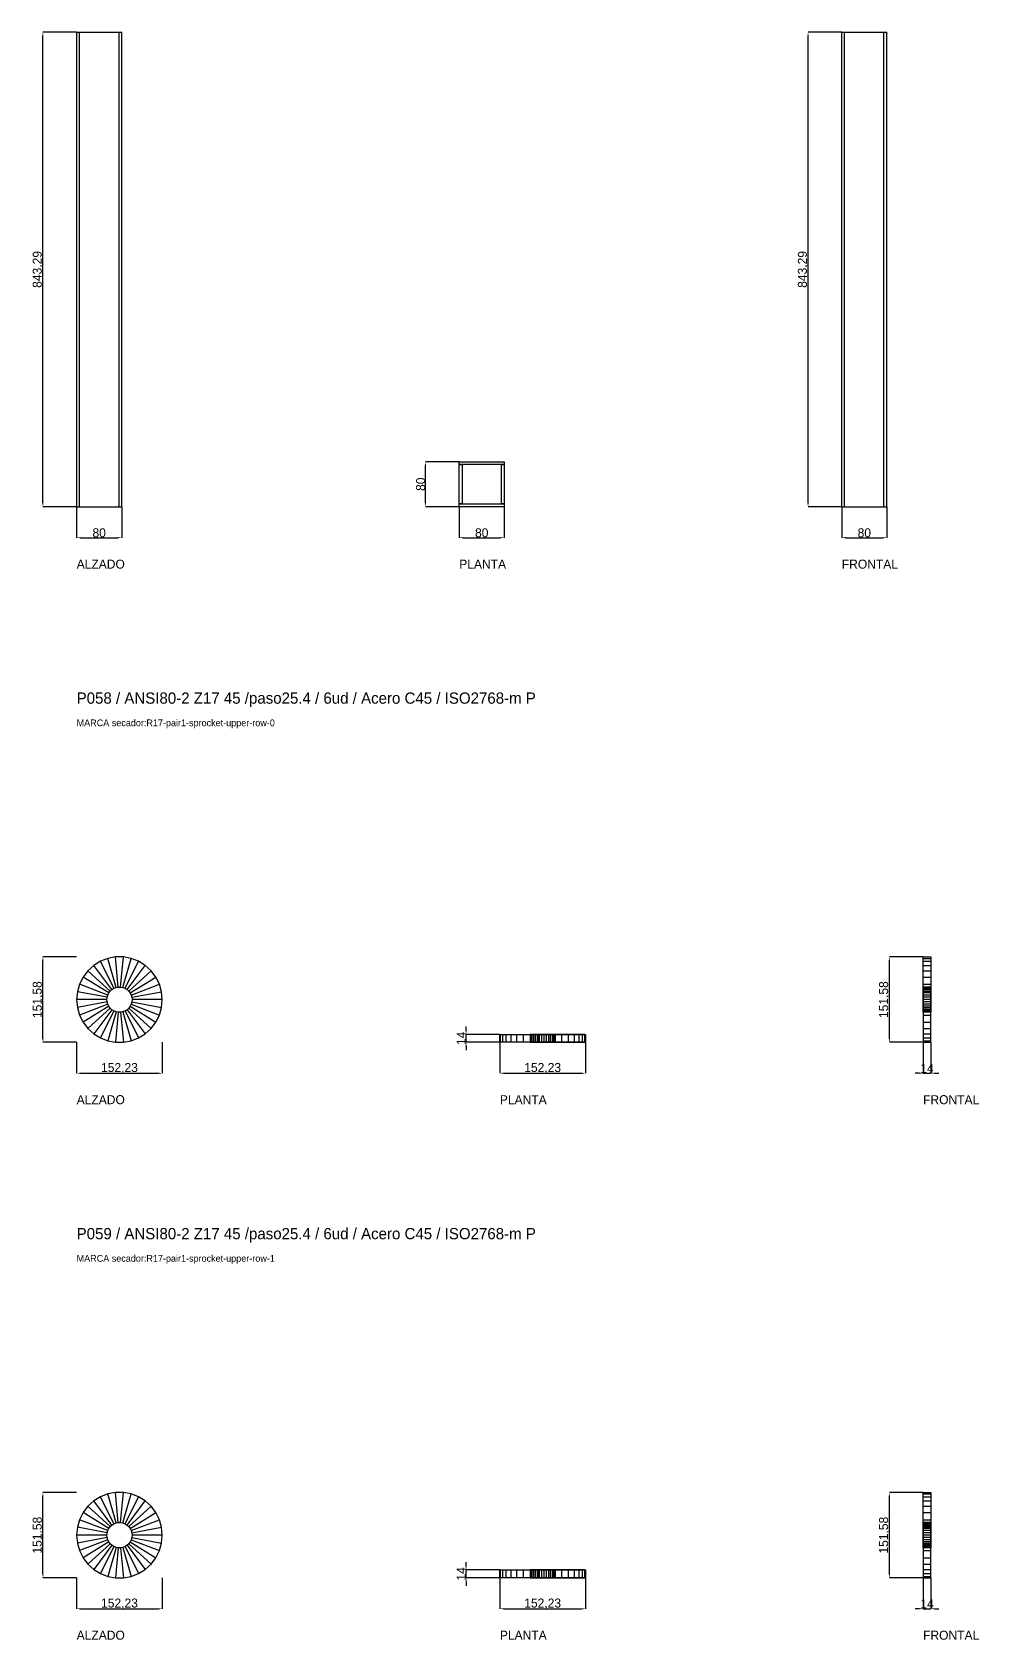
# Model space of a CAD drawing. Header units: millimetres. Extents: x -79 to 13940, y -87340 to 371.
# Drawn here: x -79 to 1604, y -78886 to -76030 of the extents above; entities that cross this region are included whole.
import ezdxf

# ---------------------------------------------------------------- set-up
doc = ezdxf.new("R2010")
doc.units = ezdxf.units.MM
for name, color, linetype in [('R18_COTAS_P', 1, 'Continuous'), ('R18_PIEZAS_P', 3, 'Continuous'), ('R18_TEXTOS', 7, 'Continuous')]:
    doc.layers.add(name, color=color, linetype=linetype)
doc.dimstyles.get("Standard").update_dxf_attribs({"dimtxt": 2.5, "dimasz": 2.5, "dimexe": 1.25, "dimexo": 0.625, "dimtad": 1, "dimcen": 2.5, "dimazin": 3, "dimtfac": 1, "dimtmove": 0, "dimatfit": 3})

# ---------------------------------------------------------------- blocks, each defined once
blk = doc.blocks.new('_CLOSEDFILLED')
at = {"color": 0, "linetype": 'BYBLOCK'}
blk.add_solid([(-1, 0.16), (0, 0), (-1, -0.16)], dxfattribs=at)
blk = doc.blocks.new('*D345')
for p, q in [((0, -76872.8), (0, -76927.8)), ((80, -76872.8), (80, -76927.8)), ((7, -76927.8), (73, -76927.8))]:
    blk.add_line(p, q)
at = {"layer": 'Defpoints'}
for p in [(0, -76872.8), (80, -76872.8), (0, -76927.8)]:
    blk.add_point(p, dxfattribs=at)
at = {"layer": 'R18_COTAS_P', "xscale": 7, "yscale": 7, "rotation": 180}
blk.add_blockref('_CLOSEDFILLED', (0, -76927.8), dxfattribs=at)
at = {"layer": 'R18_COTAS_P', "xscale": 7, "yscale": 7}
blk.add_blockref('_CLOSEDFILLED', (80, -76927.8), dxfattribs=at)
at = {"layer": 'R18_COTAS_P', "insert": (40, -76919.2), "char_height": 16, "attachment_point": 5}
blk.add_mtext('80', dxfattribs=at)
blk = doc.blocks.new('*D346')
for p, q in [((0, -76029.5), (-60, -76029.5)), ((-60, -76865.8), (-60, -76036.5)), ((0, -76872.8), (-60, -76872.8))]:
    blk.add_line(p, q)
at = {"layer": 'Defpoints'}
for p in [(0, -76029.5), (-60, -76872.8), (0, -76872.8)]:
    blk.add_point(p, dxfattribs=at)
at = {"layer": 'R18_COTAS_P', "xscale": 7, "yscale": 7}
for p, rotation in [((-60, -76029.5), 90), ((-60, -76872.8), 270)]:
    blk.add_blockref('_CLOSEDFILLED', p, dxfattribs=dict(at, rotation=rotation))
at = {"layer": 'R18_COTAS_P', "insert": (-68.6, -76451.1), "char_height": 16, "attachment_point": 5, "rotation": 90}
blk.add_mtext('843,29', dxfattribs=at)
blk = doc.blocks.new('*D347')
for p, q in [((680, -76872.8), (680, -76927.8)), ((760, -76872.8), (760, -76927.8)), ((687, -76927.8), (753, -76927.8))]:
    blk.add_line(p, q)
at = {"layer": 'Defpoints'}
for p in [(680, -76872.8), (760, -76872.8), (680, -76927.8)]:
    blk.add_point(p, dxfattribs=at)
at = {"layer": 'R18_COTAS_P', "xscale": 7, "yscale": 7, "rotation": 180}
blk.add_blockref('_CLOSEDFILLED', (680, -76927.8), dxfattribs=at)
at = {"layer": 'R18_COTAS_P', "xscale": 7, "yscale": 7}
blk.add_blockref('_CLOSEDFILLED', (760, -76927.8), dxfattribs=at)
at = {"layer": 'R18_COTAS_P', "insert": (720, -76919.2), "char_height": 16, "attachment_point": 5}
blk.add_mtext('80', dxfattribs=at)
blk = doc.blocks.new('*D348')
for p, q in [((680, -76792.8), (620, -76792.8)), ((620, -76865.8), (620, -76799.8)), ((680, -76872.8), (620, -76872.8))]:
    blk.add_line(p, q)
at = {"layer": 'Defpoints'}
for p in [(680, -76792.8), (620, -76872.8), (680, -76872.8)]:
    blk.add_point(p, dxfattribs=at)
at = {"layer": 'R18_COTAS_P', "xscale": 7, "yscale": 7}
for p, rotation in [((620, -76792.8), 90), ((620, -76872.8), 270)]:
    blk.add_blockref('_CLOSEDFILLED', p, dxfattribs=dict(at, rotation=rotation))
at = {"layer": 'R18_COTAS_P', "insert": (611.4, -76832.8), "char_height": 16, "attachment_point": 5, "rotation": 90}
blk.add_mtext('80', dxfattribs=at)
blk = doc.blocks.new('*D349')
for p, q in [((1360, -76872.8), (1360, -76927.8)), ((1440, -76872.8), (1440, -76927.8)), ((1367, -76927.8), (1433, -76927.8))]:
    blk.add_line(p, q)
at = {"layer": 'Defpoints'}
for p in [(1360, -76872.8), (1440, -76872.8), (1360, -76927.8)]:
    blk.add_point(p, dxfattribs=at)
at = {"layer": 'R18_COTAS_P', "xscale": 7, "yscale": 7, "rotation": 180}
blk.add_blockref('_CLOSEDFILLED', (1360, -76927.8), dxfattribs=at)
at = {"layer": 'R18_COTAS_P', "xscale": 7, "yscale": 7}
blk.add_blockref('_CLOSEDFILLED', (1440, -76927.8), dxfattribs=at)
at = {"layer": 'R18_COTAS_P', "insert": (1400, -76919.2), "char_height": 16, "attachment_point": 5}
blk.add_mtext('80', dxfattribs=at)
blk = doc.blocks.new('*D350')
for p, q in [((1360, -76029.5), (1300, -76029.5)), ((1300, -76865.8), (1300, -76036.5)), ((1360, -76872.8), (1300, -76872.8))]:
    blk.add_line(p, q)
at = {"layer": 'Defpoints'}
for p in [(1360, -76029.5), (1300, -76872.8), (1360, -76872.8)]:
    blk.add_point(p, dxfattribs=at)
at = {"layer": 'R18_COTAS_P', "xscale": 7, "yscale": 7}
for p, rotation in [((1300, -76029.5), 90), ((1300, -76872.8), 270)]:
    blk.add_blockref('_CLOSEDFILLED', p, dxfattribs=dict(at, rotation=rotation))
at = {"layer": 'R18_COTAS_P', "insert": (1291.4, -76451.1), "char_height": 16, "attachment_point": 5, "rotation": 90}
blk.add_mtext('843,29', dxfattribs=at)
blk = doc.blocks.new('*D351')
for p, q in [((0, -77824.4), (0, -77879.4)), ((152.2, -77824.4), (152.2, -77879.4)), ((7, -77879.4), (145.2, -77879.4))]:
    blk.add_line(p, q)
at = {"layer": 'Defpoints'}
for p in [(0, -77824.4), (152.2, -77824.4), (0, -77879.4)]:
    blk.add_point(p, dxfattribs=at)
at = {"layer": 'R18_COTAS_P', "xscale": 7, "yscale": 7, "rotation": 180}
blk.add_blockref('_CLOSEDFILLED', (0, -77879.4), dxfattribs=at)
at = {"layer": 'R18_COTAS_P', "xscale": 7, "yscale": 7}
blk.add_blockref('_CLOSEDFILLED', (152.2, -77879.4), dxfattribs=at)
at = {"layer": 'R18_COTAS_P', "insert": (76.1, -77870.7), "char_height": 16, "attachment_point": 5}
blk.add_mtext('152,23', dxfattribs=at)
blk = doc.blocks.new('*D352')
for p, q in [((0, -77672.8), (-60, -77672.8)), ((-60, -77817.4), (-60, -77679.8)), ((0, -77824.4), (-60, -77824.4))]:
    blk.add_line(p, q)
at = {"layer": 'Defpoints'}
for p in [(0, -77672.8), (-60, -77824.4), (0, -77824.4)]:
    blk.add_point(p, dxfattribs=at)
at = {"layer": 'R18_COTAS_P', "xscale": 7, "yscale": 7}
for p, rotation in [((-60, -77672.8), 90), ((-60, -77824.4), 270)]:
    blk.add_blockref('_CLOSEDFILLED', p, dxfattribs=dict(at, rotation=rotation))
at = {"layer": 'R18_COTAS_P', "insert": (-68.6, -77748.6), "char_height": 16, "attachment_point": 5, "rotation": 90}
blk.add_mtext('151,58', dxfattribs=at)
blk = doc.blocks.new('*D353')
for p, q in [((752.2, -77824.4), (752.2, -77879.4)), ((904.5, -77824.4), (904.5, -77879.4)), ((759.2, -77879.4), (897.5, -77879.4))]:
    blk.add_line(p, q)
at = {"layer": 'Defpoints'}
for p in [(752.2, -77824.4), (904.5, -77824.4), (752.2, -77879.4)]:
    blk.add_point(p, dxfattribs=at)
at = {"layer": 'R18_COTAS_P', "xscale": 7, "yscale": 7, "rotation": 180}
blk.add_blockref('_CLOSEDFILLED', (752.2, -77879.4), dxfattribs=at)
at = {"layer": 'R18_COTAS_P', "xscale": 7, "yscale": 7}
blk.add_blockref('_CLOSEDFILLED', (904.5, -77879.4), dxfattribs=at)
at = {"layer": 'R18_COTAS_P', "insert": (828.3, -77870.7), "char_height": 16, "attachment_point": 5}
blk.add_mtext('152,23', dxfattribs=at)
blk = doc.blocks.new('*D354')
for p, q in [((692.2, -77803.4), (692.2, -77796.4)), ((752.2, -77810.4), (692.2, -77810.4)), ((692.2, -77824.4), (692.2, -77810.4)), ((752.2, -77824.4), (692.2, -77824.4)), ((692.2, -77831.4), (692.2, -77838.4))]:
    blk.add_line(p, q)
at = {"layer": 'Defpoints'}
for p in [(752.2, -77810.4), (692.2, -77824.4), (752.2, -77824.4)]:
    blk.add_point(p, dxfattribs=at)
at = {"layer": 'R18_COTAS_P', "xscale": 7, "yscale": 7}
for p, rotation in [((692.2, -77810.4), 270), ((692.2, -77824.4), 90)]:
    blk.add_blockref('_CLOSEDFILLED', p, dxfattribs=dict(at, rotation=rotation))
at = {"layer": 'R18_COTAS_P', "insert": (683.6, -77817.4), "char_height": 16, "attachment_point": 5, "rotation": 90}
blk.add_mtext('14', dxfattribs=at)
blk = doc.blocks.new('*D355')
for p, q in [((1504.5, -77824.4), (1504.5, -77879.4)), ((1518.5, -77824.4), (1518.5, -77879.4)), ((1497.5, -77879.4), (1490.5, -77879.4)), ((1504.5, -77879.4), (1518.5, -77879.4)), ((1525.5, -77879.4), (1532.5, -77879.4))]:
    blk.add_line(p, q)
at = {"layer": 'Defpoints'}
for p in [(1504.5, -77824.4), (1518.5, -77824.4), (1504.5, -77879.4)]:
    blk.add_point(p, dxfattribs=at)
at = {"layer": 'R18_COTAS_P', "xscale": 7, "yscale": 7}
blk.add_blockref('_CLOSEDFILLED', (1504.5, -77879.4), dxfattribs=at)
at = {"layer": 'R18_COTAS_P', "xscale": 7, "yscale": 7, "rotation": 180}
blk.add_blockref('_CLOSEDFILLED', (1518.5, -77879.4), dxfattribs=at)
at = {"layer": 'R18_COTAS_P', "insert": (1511.5, -77870.7), "char_height": 16, "attachment_point": 5}
blk.add_mtext('14', dxfattribs=at)
blk = doc.blocks.new('*D356')
for p, q in [((1504.5, -77672.8), (1444.5, -77672.8)), ((1444.5, -77817.4), (1444.5, -77679.8)), ((1504.5, -77824.4), (1444.5, -77824.4))]:
    blk.add_line(p, q)
at = {"layer": 'Defpoints'}
for p in [(1504.5, -77672.8), (1444.5, -77824.4), (1504.5, -77824.4)]:
    blk.add_point(p, dxfattribs=at)
at = {"layer": 'R18_COTAS_P', "xscale": 7, "yscale": 7}
for p, rotation in [((1444.5, -77672.8), 90), ((1444.5, -77824.4), 270)]:
    blk.add_blockref('_CLOSEDFILLED', p, dxfattribs=dict(at, rotation=rotation))
at = {"layer": 'R18_COTAS_P', "insert": (1435.8, -77748.6), "char_height": 16, "attachment_point": 5, "rotation": 90}
blk.add_mtext('151,58', dxfattribs=at)
blk = doc.blocks.new('*D357')
for p, q in [((0, -78776), (0, -78831)), ((152.2, -78776), (152.2, -78831)), ((7, -78831), (145.2, -78831))]:
    blk.add_line(p, q)
at = {"layer": 'Defpoints'}
for p in [(0, -78776), (152.2, -78776), (0, -78831)]:
    blk.add_point(p, dxfattribs=at)
at = {"layer": 'R18_COTAS_P', "xscale": 7, "yscale": 7, "rotation": 180}
blk.add_blockref('_CLOSEDFILLED', (0, -78831), dxfattribs=at)
at = {"layer": 'R18_COTAS_P', "xscale": 7, "yscale": 7}
blk.add_blockref('_CLOSEDFILLED', (152.2, -78831), dxfattribs=at)
at = {"layer": 'R18_COTAS_P', "insert": (76.1, -78822.3), "char_height": 16, "attachment_point": 5}
blk.add_mtext('152,23', dxfattribs=at)
blk = doc.blocks.new('*D358')
for p, q in [((0, -78624.4), (-60, -78624.4)), ((-60, -78769), (-60, -78631.4)), ((0, -78776), (-60, -78776))]:
    blk.add_line(p, q)
at = {"layer": 'Defpoints'}
for p in [(0, -78624.4), (-60, -78776), (0, -78776)]:
    blk.add_point(p, dxfattribs=at)
at = {"layer": 'R18_COTAS_P', "xscale": 7, "yscale": 7}
for p, rotation in [((-60, -78624.4), 90), ((-60, -78776), 270)]:
    blk.add_blockref('_CLOSEDFILLED', p, dxfattribs=dict(at, rotation=rotation))
at = {"layer": 'R18_COTAS_P', "insert": (-68.6, -78700.2), "char_height": 16, "attachment_point": 5, "rotation": 90}
blk.add_mtext('151,58', dxfattribs=at)
blk = doc.blocks.new('*D359')
for p, q in [((752.2, -78776), (752.2, -78831)), ((904.5, -78776), (904.5, -78831)), ((759.2, -78831), (897.5, -78831))]:
    blk.add_line(p, q)
at = {"layer": 'Defpoints'}
for p in [(752.2, -78776), (904.5, -78776), (752.2, -78831)]:
    blk.add_point(p, dxfattribs=at)
at = {"layer": 'R18_COTAS_P', "xscale": 7, "yscale": 7, "rotation": 180}
blk.add_blockref('_CLOSEDFILLED', (752.2, -78831), dxfattribs=at)
at = {"layer": 'R18_COTAS_P', "xscale": 7, "yscale": 7}
blk.add_blockref('_CLOSEDFILLED', (904.5, -78831), dxfattribs=at)
at = {"layer": 'R18_COTAS_P', "insert": (828.3, -78822.3), "char_height": 16, "attachment_point": 5}
blk.add_mtext('152,23', dxfattribs=at)
blk = doc.blocks.new('*D360')
for p, q in [((692.2, -78755), (692.2, -78748)), ((752.2, -78762), (692.2, -78762)), ((692.2, -78776), (692.2, -78762)), ((752.2, -78776), (692.2, -78776)), ((692.2, -78783), (692.2, -78790))]:
    blk.add_line(p, q)
at = {"layer": 'Defpoints'}
for p in [(692.2, -78776), (752.2, -78762), (752.2, -78776)]:
    blk.add_point(p, dxfattribs=at)
at = {"layer": 'R18_COTAS_P', "xscale": 7, "yscale": 7}
for p, rotation in [((692.2, -78762), 270), ((692.2, -78776), 90)]:
    blk.add_blockref('_CLOSEDFILLED', p, dxfattribs=dict(at, rotation=rotation))
at = {"layer": 'R18_COTAS_P', "insert": (683.6, -78769), "char_height": 16, "attachment_point": 5, "rotation": 90}
blk.add_mtext('14', dxfattribs=at)
blk = doc.blocks.new('*D361')
for p, q in [((1504.5, -78776), (1504.5, -78831)), ((1518.5, -78776), (1518.5, -78831)), ((1497.5, -78831), (1490.5, -78831)), ((1504.5, -78831), (1518.5, -78831)), ((1525.5, -78831), (1532.5, -78831))]:
    blk.add_line(p, q)
at = {"layer": 'Defpoints'}
for p in [(1504.5, -78776), (1518.5, -78776), (1504.5, -78831)]:
    blk.add_point(p, dxfattribs=at)
at = {"layer": 'R18_COTAS_P', "xscale": 7, "yscale": 7}
blk.add_blockref('_CLOSEDFILLED', (1504.5, -78831), dxfattribs=at)
at = {"layer": 'R18_COTAS_P', "xscale": 7, "yscale": 7, "rotation": 180}
blk.add_blockref('_CLOSEDFILLED', (1518.5, -78831), dxfattribs=at)
at = {"layer": 'R18_COTAS_P', "insert": (1511.5, -78822.3), "char_height": 16, "attachment_point": 5}
blk.add_mtext('14', dxfattribs=at)
blk = doc.blocks.new('*D362')
for p, q in [((1504.5, -78624.4), (1444.5, -78624.4)), ((1444.5, -78769), (1444.5, -78631.4)), ((1504.5, -78776), (1444.5, -78776))]:
    blk.add_line(p, q)
at = {"layer": 'Defpoints'}
for p in [(1504.5, -78624.4), (1444.5, -78776), (1504.5, -78776)]:
    blk.add_point(p, dxfattribs=at)
at = {"layer": 'R18_COTAS_P', "xscale": 7, "yscale": 7}
for p, rotation in [((1444.5, -78624.4), 90), ((1444.5, -78776), 270)]:
    blk.add_blockref('_CLOSEDFILLED', p, dxfattribs=dict(at, rotation=rotation))
at = {"layer": 'R18_COTAS_P', "insert": (1435.8, -78700.2), "char_height": 16, "attachment_point": 5, "rotation": 90}
blk.add_mtext('151,58', dxfattribs=at)

msp = doc.modelspace()

# ---------------------------------------------------------------- linework, layer by layer
at = {"layer": 'R18_PIEZAS_P'}
for p, q in [((0, -76029.503), (80, -76029.503)), ((0, -76029.503), (0, -76872.792)), ((0, -76029.503), (5, -76029.503)), ((5, -76872.792), (5, -76029.503)), ((75, -76029.503), (80, -76029.503)), ((75, -76029.503), (75, -76872.792)), ((80, -76872.792), (80, -76029.503)), ((1360, -76029.503), (1365, -76029.503)), ((1360, -76872.792), (1360, -76029.503)), ((1365, -76872.792), (1365, -76029.503)), ((1365, -76029.503), (1435, -76029.503)), ((1435, -76029.503), (1440, -76029.503)), ((1435, -76872.792), (1435, -76029.503)), ((1440, -76872.792), (1440, -76029.503)), ((680, -76797.792), (680, -76792.792)), ((680, -76792.792), (760, -76792.792)), ((760, -76797.792), (680, -76797.792)), ((680, -76867.792), (680, -76797.792)), ((680, -76797.792), (685, -76797.792)), ((685, -76797.792), (685, -76867.792)), ((755, -76867.792), (755, -76797.792)), ((755, -76797.792), (760, -76797.792)), ((760, -76792.792), (760, -76797.792)), ((760, -76797.792), (760, -76867.792)), ((0, -76872.792), (80, -76872.792)), ((0, -76872.792), (5, -76872.792)), ((75, -76872.792), (80, -76872.792)), ((680, -76872.792), (680, -76867.792)), ((680, -76867.792), (760, -76867.792)), ((685, -76867.792), (680, -76867.792)), ((760, -76872.792), (680, -76872.792)), ((760, -76867.792), (755, -76867.792)), ((760, -76867.792), (760, -76872.792)), ((1360, -76872.792), (1365, -76872.792)), ((1365, -76872.792), (1435, -76872.792)), ((1435, -76872.792), (1440, -76872.792)), ((69.093, -77672.792), (55.286, -77675.373)), ((83.139, -77672.792), (69.093, -77672.792)), ((74.04, -77726.179), (69.093, -77672.792)), ((78.192, -77726.179), (83.139, -77672.792)), ((96.946, -77675.373), (83.139, -77672.792)), ((1504.463, -77675.373), (1504.463, -77672.792)), ((1504.463, -77672.792), (1518.463, -77672.792)), ((1504.463, -77726.179), (1504.463, -77672.792)), ((1518.463, -77672.792), (1518.463, -77675.373)), ((1518.463, -77672.792), (1518.463, -77726.179)), ((19.866, -77697.305), (11.401, -77708.514)), ((30.246, -77687.842), (19.866, -77697.305)), ((59.488, -77733.425), (19.866, -77697.305)), ((42.188, -77680.447), (30.246, -77687.842)), ((62.557, -77730.628), (30.246, -77687.842)), ((55.286, -77675.373), (42.188, -77680.447)), ((66.087, -77728.442), (42.188, -77680.447)), ((69.958, -77726.942), (55.286, -77675.373)), ((82.273, -77726.942), (96.946, -77675.373)), ((86.145, -77728.442), (110.044, -77680.447)), ((89.675, -77730.628), (121.986, -77687.842)), ((92.744, -77733.425), (132.366, -77697.305)), ((110.044, -77680.447), (96.946, -77675.373)), ((121.986, -77687.842), (110.044, -77680.447)), ((132.366, -77697.305), (121.986, -77687.842)), ((140.831, -77708.514), (132.366, -77697.305)), ((1504.463, -77680.447), (1504.463, -77675.373)), ((1504.463, -77675.373), (1518.463, -77675.373)), ((1504.463, -77726.942), (1504.463, -77675.373)), ((1504.463, -77687.842), (1504.463, -77680.447)), ((1504.463, -77680.447), (1518.463, -77680.447)), ((1504.463, -77728.442), (1504.463, -77680.447)), ((1504.463, -77697.305), (1504.463, -77687.842)), ((1504.463, -77687.842), (1518.463, -77687.842)), ((1504.463, -77730.628), (1504.463, -77687.842)), ((1504.463, -77708.514), (1504.463, -77697.305)), ((1504.463, -77697.305), (1518.463, -77697.305)), ((1504.463, -77733.425), (1504.463, -77697.305)), ((1518.463, -77675.373), (1518.463, -77680.447)), ((1518.463, -77675.373), (1518.463, -77726.942)), ((1518.463, -77680.447), (1518.463, -77687.842)), ((1518.463, -77680.447), (1518.463, -77728.442)), ((1518.463, -77687.842), (1518.463, -77697.305)), ((1518.463, -77687.842), (1518.463, -77730.628)), ((1518.463, -77697.305), (1518.463, -77708.514)), ((1518.463, -77697.305), (1518.463, -77733.425)), ((5.14, -77721.087), (1.296, -77734.597)), ((11.401, -77708.514), (5.14, -77721.087)), ((55.135, -77740.455), (5.14, -77721.087)), ((56.986, -77736.739), (11.401, -77708.514)), ((62.557, -77730.628), (66.087, -77728.442)), ((66.087, -77728.442), (69.958, -77726.942)), ((69.958, -77726.942), (74.04, -77726.179)), ((74.04, -77726.179), (78.192, -77726.179)), ((78.192, -77726.179), (82.273, -77726.942)), ((82.273, -77726.942), (86.145, -77728.442)), ((86.145, -77728.442), (89.675, -77730.628)), ((95.246, -77736.739), (140.831, -77708.514)), ((97.096, -77740.455), (147.092, -77721.087)), ((147.092, -77721.087), (140.831, -77708.514)), ((150.936, -77734.597), (147.092, -77721.087)), ((1504.463, -77721.087), (1504.463, -77708.514)), ((1504.463, -77708.514), (1518.463, -77708.514)), ((1504.463, -77736.739), (1504.463, -77708.514)), ((1504.463, -77734.597), (1504.463, -77721.087)), ((1504.463, -77721.087), (1518.463, -77721.087)), ((1504.463, -77740.455), (1504.463, -77721.087)), ((1504.463, -77726.179), (1504.463, -77726.942)), ((1518.463, -77726.179), (1504.463, -77726.179)), ((1504.463, -77726.942), (1504.463, -77728.442)), ((1518.463, -77726.942), (1504.463, -77726.942)), ((1504.463, -77728.442), (1504.463, -77730.628)), ((1518.463, -77728.442), (1504.463, -77728.442)), ((1518.463, -77708.514), (1518.463, -77721.087)), ((1518.463, -77708.514), (1518.463, -77736.739)), ((1518.463, -77721.087), (1518.463, -77734.597)), ((1518.463, -77721.087), (1518.463, -77740.455)), ((1518.463, -77726.942), (1518.463, -77726.179)), ((1518.463, -77728.442), (1518.463, -77726.942)), ((1518.463, -77730.628), (1518.463, -77728.442)), ((1.296, -77734.597), (0, -77748.583)), ((53.616, -77748.583), (0, -77748.583)), ((0, -77748.583), (1.296, -77762.57)), ((53.999, -77744.449), (1.296, -77734.597)), ((53.999, -77752.718), (1.296, -77762.57)), ((55.135, -77756.711), (5.14, -77776.08)), ((53.616, -77748.583), (53.999, -77744.449)), ((53.999, -77752.718), (53.616, -77748.583)), ((53.999, -77744.449), (55.135, -77740.455)), ((55.135, -77756.711), (53.999, -77752.718)), ((55.135, -77740.455), (56.986, -77736.739)), ((56.986, -77760.428), (55.135, -77756.711)), ((56.986, -77736.739), (59.488, -77733.425)), ((59.488, -77733.425), (62.557, -77730.628)), ((89.675, -77730.628), (92.744, -77733.425)), ((92.744, -77733.425), (95.246, -77736.739)), ((95.246, -77736.739), (97.096, -77740.455)), ((97.096, -77756.711), (95.246, -77760.428)), ((97.096, -77740.455), (98.233, -77744.449)), ((98.233, -77752.718), (97.096, -77756.711)), ((97.096, -77756.711), (147.092, -77776.08)), ((98.233, -77744.449), (150.936, -77734.597)), ((98.233, -77744.449), (98.616, -77748.583)), ((98.616, -77748.583), (98.233, -77752.718)), ((98.233, -77752.718), (150.936, -77762.57)), ((152.232, -77748.583), (98.616, -77748.583)), ((152.232, -77748.583), (150.936, -77734.597)), ((150.936, -77762.57), (152.232, -77748.583)), ((1504.463, -77730.628), (1504.463, -77733.425)), ((1518.463, -77730.628), (1504.463, -77730.628)), ((1504.463, -77733.425), (1504.463, -77736.739)), ((1518.463, -77733.425), (1504.463, -77733.425)), ((1504.463, -77748.583), (1504.463, -77734.597)), ((1504.463, -77734.597), (1518.463, -77734.597)), ((1504.463, -77744.449), (1504.463, -77734.597)), ((1504.463, -77736.739), (1504.463, -77740.455)), ((1518.463, -77736.739), (1504.463, -77736.739)), ((1504.463, -77740.455), (1504.463, -77744.449)), ((1518.463, -77740.455), (1504.463, -77740.455)), ((1504.463, -77744.449), (1504.463, -77748.583)), ((1518.463, -77744.449), (1504.463, -77744.449)), ((1518.463, -77748.583), (1504.463, -77748.583)), ((1504.463, -77748.583), (1504.463, -77762.57)), ((1504.463, -77752.718), (1504.463, -77748.583)), ((1518.463, -77752.718), (1504.463, -77752.718)), ((1504.463, -77752.718), (1504.463, -77762.57)), ((1504.463, -77756.711), (1504.463, -77752.718)), ((1518.463, -77756.711), (1504.463, -77756.711)), ((1504.463, -77756.711), (1504.463, -77776.08)), ((1504.463, -77760.428), (1504.463, -77756.711)), ((1518.463, -77733.425), (1518.463, -77730.628)), ((1518.463, -77736.739), (1518.463, -77733.425)), ((1518.463, -77734.597), (1518.463, -77748.583)), ((1518.463, -77734.597), (1518.463, -77744.449)), ((1518.463, -77740.455), (1518.463, -77736.739)), ((1518.463, -77744.449), (1518.463, -77740.455)), ((1518.463, -77748.583), (1518.463, -77744.449)), ((1518.463, -77762.57), (1518.463, -77748.583)), ((1518.463, -77748.583), (1518.463, -77752.718)), ((1518.463, -77762.57), (1518.463, -77752.718)), ((1518.463, -77752.718), (1518.463, -77756.711)), ((1518.463, -77776.08), (1518.463, -77756.711)), ((1518.463, -77756.711), (1518.463, -77760.428)), ((1.296, -77762.57), (5.14, -77776.08)), ((5.14, -77776.08), (11.401, -77788.653)), ((56.986, -77760.428), (11.401, -77788.653)), ((59.488, -77763.742), (19.866, -77799.862)), ((62.557, -77766.539), (30.246, -77809.325)), ((66.087, -77768.725), (42.188, -77816.72)), ((69.958, -77770.224), (55.286, -77821.794)), ((59.488, -77763.742), (56.986, -77760.428)), ((62.557, -77766.539), (59.488, -77763.742)), ((66.087, -77768.725), (62.557, -77766.539)), ((69.958, -77770.224), (66.087, -77768.725)), ((74.04, -77770.987), (69.093, -77824.375)), ((74.04, -77770.987), (69.958, -77770.224)), ((78.192, -77770.987), (74.04, -77770.987)), ((82.273, -77770.224), (78.192, -77770.987)), ((78.192, -77770.987), (83.139, -77824.375)), ((86.145, -77768.725), (82.273, -77770.224)), ((82.273, -77770.224), (96.946, -77821.794)), ((89.675, -77766.539), (86.145, -77768.725)), ((86.145, -77768.725), (110.044, -77816.72)), ((92.744, -77763.742), (89.675, -77766.539)), ((89.675, -77766.539), (121.986, -77809.325)), ((95.246, -77760.428), (92.744, -77763.742)), ((92.744, -77763.742), (132.366, -77799.862)), ((95.246, -77760.428), (140.831, -77788.653)), ((140.831, -77788.653), (147.092, -77776.08)), ((147.092, -77776.08), (150.936, -77762.57)), ((1518.463, -77760.428), (1504.463, -77760.428)), ((1504.463, -77760.428), (1504.463, -77788.653)), ((1504.463, -77763.742), (1504.463, -77760.428)), ((1504.463, -77762.57), (1518.463, -77762.57)), ((1504.463, -77762.57), (1504.463, -77776.08)), ((1518.463, -77763.742), (1504.463, -77763.742)), ((1504.463, -77763.742), (1504.463, -77799.862)), ((1504.463, -77766.539), (1504.463, -77763.742)), ((1518.463, -77766.539), (1504.463, -77766.539)), ((1504.463, -77766.539), (1504.463, -77809.325)), ((1504.463, -77768.725), (1504.463, -77766.539)), ((1518.463, -77768.725), (1504.463, -77768.725)), ((1504.463, -77768.725), (1504.463, -77816.72)), ((1504.463, -77770.224), (1504.463, -77768.725)), ((1518.463, -77770.224), (1504.463, -77770.224)), ((1504.463, -77770.224), (1504.463, -77821.794)), ((1504.463, -77770.987), (1504.463, -77770.224)), ((1518.463, -77770.987), (1504.463, -77770.987)), ((1504.463, -77770.987), (1504.463, -77824.375)), ((1504.463, -77776.08), (1518.463, -77776.08)), ((1504.463, -77776.08), (1504.463, -77788.653)), ((1518.463, -77788.653), (1518.463, -77760.428)), ((1518.463, -77760.428), (1518.463, -77763.742)), ((1518.463, -77776.08), (1518.463, -77762.57)), ((1518.463, -77799.862), (1518.463, -77763.742)), ((1518.463, -77763.742), (1518.463, -77766.539)), ((1518.463, -77809.325), (1518.463, -77766.539)), ((1518.463, -77766.539), (1518.463, -77768.725)), ((1518.463, -77816.72), (1518.463, -77768.725)), ((1518.463, -77768.725), (1518.463, -77770.224)), ((1518.463, -77821.794), (1518.463, -77770.224)), ((1518.463, -77770.224), (1518.463, -77770.987)), ((1518.463, -77824.375), (1518.463, -77770.987)), ((1518.463, -77788.653), (1518.463, -77776.08)), ((11.401, -77788.653), (19.866, -77799.862)), ((19.866, -77799.862), (30.246, -77809.325)), ((30.246, -77809.325), (42.188, -77816.72)), ((110.044, -77816.72), (121.986, -77809.325)), ((121.986, -77809.325), (132.366, -77799.862)), ((132.366, -77799.862), (140.831, -77788.653)), ((752.232, -77824.375), (752.232, -77810.375)), ((752.232, -77810.375), (753.528, -77810.375)), ((752.232, -77810.375), (805.847, -77810.375)), ((753.528, -77824.375), (753.528, -77810.375)), ((753.528, -77810.375), (757.372, -77810.375)), ((753.528, -77810.375), (806.231, -77810.375)), ((757.372, -77824.375), (757.372, -77810.375)), ((757.372, -77810.375), (763.633, -77810.375)), ((757.372, -77810.375), (807.367, -77810.375)), ((763.633, -77824.375), (763.633, -77810.375)), ((763.633, -77810.375), (772.097, -77810.375)), ((763.633, -77810.375), (809.218, -77810.375)), ((772.097, -77824.375), (772.097, -77810.375)), ((772.097, -77810.375), (782.477, -77810.375)), ((772.097, -77810.375), (811.72, -77810.375)), ((782.477, -77824.375), (782.477, -77810.375)), ((782.477, -77810.375), (794.42, -77810.375)), ((782.477, -77810.375), (814.788, -77810.375)), ((794.42, -77824.375), (794.42, -77810.375)), ((794.42, -77810.375), (807.517, -77810.375)), ((794.42, -77810.375), (818.318, -77810.375)), ((806.231, -77810.375), (805.847, -77810.375)), ((805.847, -77810.375), (805.847, -77824.375)), ((807.367, -77810.375), (806.231, -77810.375)), ((806.231, -77810.375), (806.231, -77824.375)), ((809.218, -77810.375), (807.367, -77810.375)), ((807.367, -77810.375), (807.367, -77824.375)), ((807.517, -77824.375), (807.517, -77810.375)), ((807.517, -77810.375), (821.324, -77810.375)), ((807.517, -77810.375), (822.19, -77810.375)), ((811.72, -77810.375), (809.218, -77810.375)), ((809.218, -77810.375), (809.218, -77824.375)), ((814.788, -77810.375), (811.72, -77810.375)), ((811.72, -77810.375), (811.72, -77824.375)), ((818.318, -77810.375), (814.788, -77810.375)), ((814.788, -77810.375), (814.788, -77824.375)), ((822.19, -77810.375), (818.318, -77810.375)), ((818.318, -77810.375), (818.318, -77824.375)), ((821.324, -77824.375), (821.324, -77810.375)), ((821.324, -77810.375), (835.371, -77810.375)), ((821.324, -77810.375), (826.271, -77810.375)), ((826.271, -77810.375), (822.19, -77810.375)), ((822.19, -77810.375), (822.19, -77824.375)), ((830.424, -77810.375), (826.271, -77810.375)), ((826.271, -77810.375), (826.271, -77824.375)), ((834.505, -77810.375), (830.424, -77810.375)), ((830.424, -77810.375), (830.424, -77824.375)), ((835.371, -77810.375), (830.424, -77810.375)), ((838.377, -77810.375), (834.505, -77810.375)), ((834.505, -77810.375), (834.505, -77824.375)), ((849.178, -77810.375), (834.505, -77810.375)), ((835.371, -77824.375), (835.371, -77810.375)), ((835.371, -77810.375), (849.178, -77810.375)), ((841.907, -77810.375), (838.377, -77810.375)), ((838.377, -77810.375), (838.377, -77824.375)), ((862.275, -77810.375), (838.377, -77810.375)), ((844.975, -77810.375), (841.907, -77810.375)), ((841.907, -77810.375), (841.907, -77824.375)), ((874.218, -77810.375), (841.907, -77810.375)), ((847.477, -77810.375), (844.975, -77810.375)), ((844.975, -77810.375), (844.975, -77824.375)), ((884.598, -77810.375), (844.975, -77810.375)), ((849.328, -77810.375), (847.477, -77810.375)), ((847.477, -77810.375), (847.477, -77824.375)), ((893.062, -77810.375), (847.477, -77810.375)), ((849.178, -77824.375), (849.178, -77810.375)), ((849.178, -77810.375), (862.275, -77810.375)), ((850.464, -77810.375), (849.328, -77810.375)), ((849.328, -77810.375), (849.328, -77824.375)), ((899.323, -77810.375), (849.328, -77810.375)), ((850.847, -77810.375), (850.464, -77810.375)), ((850.464, -77810.375), (850.464, -77824.375)), ((903.167, -77810.375), (850.464, -77810.375)), ((850.847, -77824.375), (850.847, -77810.375)), ((850.847, -77810.375), (904.463, -77810.375)), ((862.275, -77824.375), (862.275, -77810.375)), ((862.275, -77810.375), (874.218, -77810.375)), ((874.218, -77824.375), (874.218, -77810.375)), ((874.218, -77810.375), (884.598, -77810.375)), ((884.598, -77824.375), (884.598, -77810.375)), ((884.598, -77810.375), (893.062, -77810.375)), ((893.062, -77824.375), (893.062, -77810.375)), ((893.062, -77810.375), (899.323, -77810.375)), ((899.323, -77824.375), (899.323, -77810.375)), ((899.323, -77810.375), (903.167, -77810.375)), ((903.167, -77824.375), (903.167, -77810.375)), ((903.167, -77810.375), (904.463, -77810.375)), ((904.463, -77810.375), (904.463, -77824.375)), ((1504.463, -77788.653), (1518.463, -77788.653)), ((1504.463, -77788.653), (1504.463, -77799.862)), ((1504.463, -77799.862), (1518.463, -77799.862)), ((1504.463, -77799.862), (1504.463, -77809.325)), ((1504.463, -77809.325), (1518.463, -77809.325)), ((1504.463, -77809.325), (1504.463, -77816.72)), ((1518.463, -77799.862), (1518.463, -77788.653)), ((1518.463, -77809.325), (1518.463, -77799.862)), ((1518.463, -77816.72), (1518.463, -77809.325)), ((42.188, -77816.72), (55.286, -77821.794)), ((55.286, -77821.794), (69.093, -77824.375)), ((69.093, -77824.375), (83.139, -77824.375)), ((83.139, -77824.375), (96.946, -77821.794)), ((96.946, -77821.794), (110.044, -77816.72)), ((753.528, -77824.375), (752.232, -77824.375)), ((805.847, -77824.375), (752.232, -77824.375)), ((757.372, -77824.375), (753.528, -77824.375)), ((806.231, -77824.375), (753.528, -77824.375)), ((763.633, -77824.375), (757.372, -77824.375)), ((807.367, -77824.375), (757.372, -77824.375)), ((772.097, -77824.375), (763.633, -77824.375)), ((809.218, -77824.375), (763.633, -77824.375)), ((782.477, -77824.375), (772.097, -77824.375)), ((811.72, -77824.375), (772.097, -77824.375)), ((794.42, -77824.375), (782.477, -77824.375)), ((814.788, -77824.375), (782.477, -77824.375)), ((807.517, -77824.375), (794.42, -77824.375)), ((818.318, -77824.375), (794.42, -77824.375)), ((805.847, -77824.375), (806.231, -77824.375)), ((806.231, -77824.375), (807.367, -77824.375)), ((807.367, -77824.375), (809.218, -77824.375)), ((821.324, -77824.375), (807.517, -77824.375)), ((822.19, -77824.375), (807.517, -77824.375)), ((809.218, -77824.375), (811.72, -77824.375)), ((811.72, -77824.375), (814.788, -77824.375)), ((814.788, -77824.375), (818.318, -77824.375)), ((818.318, -77824.375), (822.19, -77824.375)), ((835.371, -77824.375), (821.324, -77824.375)), ((826.271, -77824.375), (821.324, -77824.375)), ((822.19, -77824.375), (826.271, -77824.375)), ((826.271, -77824.375), (830.424, -77824.375)), ((830.424, -77824.375), (834.505, -77824.375)), ((830.424, -77824.375), (835.371, -77824.375)), ((834.505, -77824.375), (838.377, -77824.375)), ((834.505, -77824.375), (849.178, -77824.375)), ((849.178, -77824.375), (835.371, -77824.375)), ((838.377, -77824.375), (841.907, -77824.375)), ((838.377, -77824.375), (862.275, -77824.375)), ((841.907, -77824.375), (844.975, -77824.375)), ((841.907, -77824.375), (874.218, -77824.375)), ((844.975, -77824.375), (847.477, -77824.375)), ((844.975, -77824.375), (884.598, -77824.375)), ((847.477, -77824.375), (849.328, -77824.375)), ((847.477, -77824.375), (893.062, -77824.375)), ((862.275, -77824.375), (849.178, -77824.375)), ((849.328, -77824.375), (850.464, -77824.375)), ((849.328, -77824.375), (899.323, -77824.375)), ((850.464, -77824.375), (850.847, -77824.375)), ((850.464, -77824.375), (903.167, -77824.375)), ((904.463, -77824.375), (850.847, -77824.375)), ((874.218, -77824.375), (862.275, -77824.375)), ((884.598, -77824.375), (874.218, -77824.375)), ((893.062, -77824.375), (884.598, -77824.375)), ((899.323, -77824.375), (893.062, -77824.375)), ((903.167, -77824.375), (899.323, -77824.375)), ((904.463, -77824.375), (903.167, -77824.375)), ((1504.463, -77816.72), (1518.463, -77816.72)), ((1504.463, -77816.72), (1504.463, -77821.794)), ((1504.463, -77821.794), (1518.463, -77821.794)), ((1504.463, -77821.794), (1504.463, -77824.375)), ((1504.463, -77824.375), (1518.463, -77824.375)), ((1518.463, -77821.794), (1518.463, -77816.72)), ((1518.463, -77824.375), (1518.463, -77821.794)), ((30.246, -78639.424), (19.866, -78648.887)), ((42.188, -78632.03), (30.246, -78639.424)), ((62.557, -78682.21), (30.246, -78639.424)), ((55.286, -78626.956), (42.188, -78632.03)), ((66.087, -78680.025), (42.188, -78632.03)), ((69.093, -78624.375), (55.286, -78626.956)), ((69.958, -78678.525), (55.286, -78626.956)), ((83.139, -78624.375), (69.093, -78624.375)), ((74.04, -78677.762), (69.093, -78624.375)), ((78.192, -78677.762), (83.139, -78624.375)), ((82.273, -78678.525), (96.946, -78626.956)), ((96.946, -78626.956), (83.139, -78624.375)), ((86.145, -78680.025), (110.044, -78632.03)), ((89.675, -78682.21), (121.986, -78639.424)), ((110.044, -78632.03), (96.946, -78626.956)), ((121.986, -78639.424), (110.044, -78632.03)), ((132.366, -78648.887), (121.986, -78639.424)), ((1504.463, -78626.956), (1504.463, -78624.375)), ((1504.463, -78624.375), (1518.463, -78624.375)), ((1504.463, -78677.762), (1504.463, -78624.375)), ((1504.463, -78632.03), (1504.463, -78626.956)), ((1504.463, -78626.956), (1518.463, -78626.956)), ((1504.463, -78678.525), (1504.463, -78626.956)), ((1504.463, -78639.424), (1504.463, -78632.03)), ((1504.463, -78632.03), (1518.463, -78632.03)), ((1504.463, -78680.025), (1504.463, -78632.03)), ((1504.463, -78648.887), (1504.463, -78639.424)), ((1504.463, -78639.424), (1518.463, -78639.424)), ((1504.463, -78682.21), (1504.463, -78639.424)), ((1518.463, -78624.375), (1518.463, -78626.956)), ((1518.463, -78624.375), (1518.463, -78677.762)), ((1518.463, -78626.956), (1518.463, -78632.03)), ((1518.463, -78626.956), (1518.463, -78678.525)), ((1518.463, -78632.03), (1518.463, -78639.424)), ((1518.463, -78632.03), (1518.463, -78680.025)), ((1518.463, -78639.424), (1518.463, -78648.887)), ((1518.463, -78639.424), (1518.463, -78682.21)), ((5.14, -78672.669), (1.296, -78686.179)), ((11.401, -78660.096), (5.14, -78672.669)), ((55.135, -78692.038), (5.14, -78672.669)), ((19.866, -78648.887), (11.401, -78660.096)), ((56.986, -78688.321), (11.401, -78660.096)), ((59.488, -78685.008), (19.866, -78648.887)), ((92.744, -78685.008), (132.366, -78648.887)), ((95.246, -78688.321), (140.831, -78660.096)), ((97.096, -78692.038), (147.092, -78672.669)), ((140.831, -78660.096), (132.366, -78648.887)), ((147.092, -78672.669), (140.831, -78660.096)), ((150.936, -78686.179), (147.092, -78672.669)), ((1504.463, -78660.096), (1504.463, -78648.887)), ((1504.463, -78648.887), (1518.463, -78648.887)), ((1504.463, -78685.008), (1504.463, -78648.887)), ((1504.463, -78672.669), (1504.463, -78660.096)), ((1504.463, -78660.096), (1518.463, -78660.096)), ((1504.463, -78688.321), (1504.463, -78660.096)), ((1504.463, -78686.179), (1504.463, -78672.669)), ((1504.463, -78672.669), (1518.463, -78672.669)), ((1504.463, -78692.038), (1504.463, -78672.669)), ((1518.463, -78648.887), (1518.463, -78660.096)), ((1518.463, -78648.887), (1518.463, -78685.008)), ((1518.463, -78660.096), (1518.463, -78672.669)), ((1518.463, -78660.096), (1518.463, -78688.321)), ((1518.463, -78672.669), (1518.463, -78686.179)), ((1518.463, -78672.669), (1518.463, -78692.038)), ((1.296, -78686.179), (0, -78700.166)), ((53.616, -78700.166), (0, -78700.166)), ((0, -78700.166), (1.296, -78714.152)), ((53.999, -78696.031), (1.296, -78686.179)), ((53.616, -78700.166), (53.999, -78696.031)), ((53.999, -78704.3), (53.616, -78700.166)), ((53.999, -78696.031), (55.135, -78692.038)), ((55.135, -78692.038), (56.986, -78688.321)), ((56.986, -78688.321), (59.488, -78685.008)), ((59.488, -78685.008), (62.557, -78682.21)), ((62.557, -78682.21), (66.087, -78680.025)), ((66.087, -78680.025), (69.958, -78678.525)), ((69.958, -78678.525), (74.04, -78677.762)), ((74.04, -78677.762), (78.192, -78677.762)), ((78.192, -78677.762), (82.273, -78678.525)), ((82.273, -78678.525), (86.145, -78680.025)), ((86.145, -78680.025), (89.675, -78682.21)), ((89.675, -78682.21), (92.744, -78685.008)), ((92.744, -78685.008), (95.246, -78688.321)), ((95.246, -78688.321), (97.096, -78692.038)), ((97.096, -78692.038), (98.233, -78696.031)), ((98.233, -78696.031), (150.936, -78686.179)), ((98.233, -78696.031), (98.616, -78700.166)), ((98.616, -78700.166), (98.233, -78704.3)), ((152.232, -78700.166), (98.616, -78700.166)), ((152.232, -78700.166), (150.936, -78686.179)), ((150.936, -78714.152), (152.232, -78700.166)), ((1504.463, -78677.762), (1504.463, -78678.525)), ((1518.463, -78677.762), (1504.463, -78677.762)), ((1504.463, -78678.525), (1504.463, -78680.025)), ((1518.463, -78678.525), (1504.463, -78678.525)), ((1504.463, -78680.025), (1504.463, -78682.21)), ((1518.463, -78680.025), (1504.463, -78680.025)), ((1504.463, -78682.21), (1504.463, -78685.008)), ((1518.463, -78682.21), (1504.463, -78682.21)), ((1504.463, -78685.008), (1504.463, -78688.321)), ((1518.463, -78685.008), (1504.463, -78685.008)), ((1504.463, -78700.166), (1504.463, -78686.179)), ((1504.463, -78686.179), (1518.463, -78686.179)), ((1504.463, -78696.031), (1504.463, -78686.179)), ((1504.463, -78688.321), (1504.463, -78692.038)), ((1518.463, -78688.321), (1504.463, -78688.321)), ((1504.463, -78692.038), (1504.463, -78696.031)), ((1518.463, -78692.038), (1504.463, -78692.038)), ((1504.463, -78696.031), (1504.463, -78700.166)), ((1518.463, -78696.031), (1504.463, -78696.031)), ((1518.463, -78700.166), (1504.463, -78700.166)), ((1504.463, -78700.166), (1504.463, -78714.152)), ((1504.463, -78704.3), (1504.463, -78700.166)), ((1518.463, -78678.525), (1518.463, -78677.762)), ((1518.463, -78680.025), (1518.463, -78678.525)), ((1518.463, -78682.21), (1518.463, -78680.025)), ((1518.463, -78685.008), (1518.463, -78682.21)), ((1518.463, -78688.321), (1518.463, -78685.008)), ((1518.463, -78686.179), (1518.463, -78700.166)), ((1518.463, -78686.179), (1518.463, -78696.031)), ((1518.463, -78692.038), (1518.463, -78688.321)), ((1518.463, -78696.031), (1518.463, -78692.038)), ((1518.463, -78700.166), (1518.463, -78696.031)), ((1518.463, -78714.152), (1518.463, -78700.166)), ((1518.463, -78700.166), (1518.463, -78704.3)), ((53.999, -78704.3), (1.296, -78714.152)), ((1.296, -78714.152), (5.14, -78727.662)), ((55.135, -78708.294), (5.14, -78727.662)), ((5.14, -78727.662), (11.401, -78740.235)), ((56.986, -78712.01), (11.401, -78740.235)), ((59.488, -78715.324), (19.866, -78751.445)), ((62.557, -78718.121), (30.246, -78760.907)), ((66.087, -78720.307), (42.188, -78768.302)), ((55.135, -78708.294), (53.999, -78704.3)), ((56.986, -78712.01), (55.135, -78708.294)), ((69.958, -78721.807), (55.286, -78773.376)), ((59.488, -78715.324), (56.986, -78712.01)), ((62.557, -78718.121), (59.488, -78715.324)), ((66.087, -78720.307), (62.557, -78718.121)), ((69.958, -78721.807), (66.087, -78720.307)), ((74.04, -78722.57), (69.093, -78775.957)), ((74.04, -78722.57), (69.958, -78721.807)), ((78.192, -78722.57), (74.04, -78722.57)), ((82.273, -78721.807), (78.192, -78722.57)), ((78.192, -78722.57), (83.139, -78775.957)), ((86.145, -78720.307), (82.273, -78721.807)), ((82.273, -78721.807), (96.946, -78773.376)), ((89.675, -78718.121), (86.145, -78720.307)), ((86.145, -78720.307), (110.044, -78768.302)), ((92.744, -78715.324), (89.675, -78718.121)), ((89.675, -78718.121), (121.986, -78760.907)), ((95.246, -78712.01), (92.744, -78715.324)), ((92.744, -78715.324), (132.366, -78751.445)), ((97.096, -78708.294), (95.246, -78712.01)), ((95.246, -78712.01), (140.831, -78740.235)), ((98.233, -78704.3), (97.096, -78708.294)), ((97.096, -78708.294), (147.092, -78727.662)), ((98.233, -78704.3), (150.936, -78714.152)), ((140.831, -78740.235), (147.092, -78727.662)), ((147.092, -78727.662), (150.936, -78714.152)), ((1518.463, -78704.3), (1504.463, -78704.3)), ((1504.463, -78704.3), (1504.463, -78714.152)), ((1504.463, -78708.294), (1504.463, -78704.3)), ((1518.463, -78708.294), (1504.463, -78708.294)), ((1504.463, -78708.294), (1504.463, -78727.662)), ((1504.463, -78712.01), (1504.463, -78708.294)), ((1518.463, -78712.01), (1504.463, -78712.01)), ((1504.463, -78712.01), (1504.463, -78740.235)), ((1504.463, -78715.324), (1504.463, -78712.01)), ((1504.463, -78714.152), (1518.463, -78714.152)), ((1504.463, -78714.152), (1504.463, -78727.662)), ((1518.463, -78715.324), (1504.463, -78715.324)), ((1504.463, -78715.324), (1504.463, -78751.445)), ((1504.463, -78718.121), (1504.463, -78715.324)), ((1518.463, -78718.121), (1504.463, -78718.121)), ((1504.463, -78718.121), (1504.463, -78760.907)), ((1504.463, -78720.307), (1504.463, -78718.121)), ((1518.463, -78720.307), (1504.463, -78720.307)), ((1504.463, -78720.307), (1504.463, -78768.302)), ((1504.463, -78721.807), (1504.463, -78720.307)), ((1518.463, -78721.807), (1504.463, -78721.807)), ((1504.463, -78721.807), (1504.463, -78773.376)), ((1504.463, -78722.57), (1504.463, -78721.807)), ((1518.463, -78722.57), (1504.463, -78722.57)), ((1504.463, -78722.57), (1504.463, -78775.957)), ((1504.463, -78727.662), (1518.463, -78727.662)), ((1504.463, -78727.662), (1504.463, -78740.235)), ((1518.463, -78714.152), (1518.463, -78704.3)), ((1518.463, -78704.3), (1518.463, -78708.294)), ((1518.463, -78727.662), (1518.463, -78708.294)), ((1518.463, -78708.294), (1518.463, -78712.01)), ((1518.463, -78740.235), (1518.463, -78712.01)), ((1518.463, -78712.01), (1518.463, -78715.324)), ((1518.463, -78727.662), (1518.463, -78714.152)), ((1518.463, -78751.445), (1518.463, -78715.324)), ((1518.463, -78715.324), (1518.463, -78718.121)), ((1518.463, -78760.907), (1518.463, -78718.121)), ((1518.463, -78718.121), (1518.463, -78720.307)), ((1518.463, -78768.302), (1518.463, -78720.307)), ((1518.463, -78720.307), (1518.463, -78721.807)), ((1518.463, -78773.376), (1518.463, -78721.807)), ((1518.463, -78721.807), (1518.463, -78722.57)), ((1518.463, -78775.957), (1518.463, -78722.57)), ((1518.463, -78740.235), (1518.463, -78727.662)), ((11.401, -78740.235), (19.866, -78751.445)), ((19.866, -78751.445), (30.246, -78760.907)), ((121.986, -78760.907), (132.366, -78751.445)), ((132.366, -78751.445), (140.831, -78740.235)), ((1504.463, -78740.235), (1518.463, -78740.235)), ((1504.463, -78740.235), (1504.463, -78751.445)), ((1504.463, -78751.445), (1518.463, -78751.445)), ((1504.463, -78751.445), (1504.463, -78760.907)), ((1518.463, -78751.445), (1518.463, -78740.235)), ((1518.463, -78760.907), (1518.463, -78751.445)), ((30.246, -78760.907), (42.188, -78768.302)), ((42.188, -78768.302), (55.286, -78773.376)), ((55.286, -78773.376), (69.093, -78775.957)), ((69.093, -78775.957), (83.139, -78775.957)), ((83.139, -78775.957), (96.946, -78773.376)), ((96.946, -78773.376), (110.044, -78768.302)), ((110.044, -78768.302), (121.986, -78760.907)), ((752.232, -78775.957), (752.232, -78761.957)), ((752.232, -78761.957), (753.528, -78761.957)), ((752.232, -78761.957), (805.847, -78761.957)), ((753.528, -78775.957), (752.232, -78775.957)), ((805.847, -78775.957), (752.232, -78775.957)), ((753.528, -78775.957), (753.528, -78761.957)), ((753.528, -78761.957), (757.372, -78761.957)), ((753.528, -78761.957), (806.231, -78761.957)), ((757.372, -78775.957), (753.528, -78775.957)), ((806.231, -78775.957), (753.528, -78775.957)), ((757.372, -78775.957), (757.372, -78761.957)), ((757.372, -78761.957), (763.633, -78761.957)), ((757.372, -78761.957), (807.367, -78761.957)), ((763.633, -78775.957), (757.372, -78775.957)), ((807.367, -78775.957), (757.372, -78775.957)), ((763.633, -78775.957), (763.633, -78761.957)), ((763.633, -78761.957), (772.097, -78761.957)), ((763.633, -78761.957), (809.218, -78761.957)), ((772.097, -78775.957), (763.633, -78775.957)), ((809.218, -78775.957), (763.633, -78775.957)), ((772.097, -78775.957), (772.097, -78761.957)), ((772.097, -78761.957), (782.477, -78761.957)), ((772.097, -78761.957), (811.72, -78761.957)), ((782.477, -78775.957), (772.097, -78775.957)), ((811.72, -78775.957), (772.097, -78775.957)), ((782.477, -78775.957), (782.477, -78761.957)), ((782.477, -78761.957), (794.42, -78761.957)), ((782.477, -78761.957), (814.788, -78761.957)), ((794.42, -78775.957), (782.477, -78775.957)), ((814.788, -78775.957), (782.477, -78775.957)), ((794.42, -78775.957), (794.42, -78761.957)), ((794.42, -78761.957), (807.517, -78761.957)), ((794.42, -78761.957), (818.318, -78761.957)), ((807.517, -78775.957), (794.42, -78775.957)), ((818.318, -78775.957), (794.42, -78775.957)), ((806.231, -78761.957), (805.847, -78761.957)), ((805.847, -78761.957), (805.847, -78775.957)), ((805.847, -78775.957), (806.231, -78775.957)), ((807.367, -78761.957), (806.231, -78761.957)), ((806.231, -78761.957), (806.231, -78775.957)), ((806.231, -78775.957), (807.367, -78775.957)), ((809.218, -78761.957), (807.367, -78761.957)), ((807.367, -78761.957), (807.367, -78775.957)), ((807.367, -78775.957), (809.218, -78775.957)), ((807.517, -78775.957), (807.517, -78761.957)), ((807.517, -78761.957), (821.324, -78761.957)), ((807.517, -78761.957), (822.19, -78761.957)), ((821.324, -78775.957), (807.517, -78775.957)), ((822.19, -78775.957), (807.517, -78775.957)), ((811.72, -78761.957), (809.218, -78761.957)), ((809.218, -78761.957), (809.218, -78775.957)), ((809.218, -78775.957), (811.72, -78775.957)), ((814.788, -78761.957), (811.72, -78761.957)), ((811.72, -78761.957), (811.72, -78775.957)), ((811.72, -78775.957), (814.788, -78775.957)), ((818.318, -78761.957), (814.788, -78761.957)), ((814.788, -78761.957), (814.788, -78775.957)), ((814.788, -78775.957), (818.318, -78775.957)), ((822.19, -78761.957), (818.318, -78761.957)), ((818.318, -78761.957), (818.318, -78775.957)), ((818.318, -78775.957), (822.19, -78775.957)), ((821.324, -78775.957), (821.324, -78761.957)), ((821.324, -78761.957), (835.371, -78761.957)), ((821.324, -78761.957), (826.271, -78761.957)), ((835.371, -78775.957), (821.324, -78775.957)), ((826.271, -78775.957), (821.324, -78775.957)), ((826.271, -78761.957), (822.19, -78761.957)), ((822.19, -78761.957), (822.19, -78775.957)), ((822.19, -78775.957), (826.271, -78775.957)), ((830.424, -78761.957), (826.271, -78761.957)), ((826.271, -78761.957), (826.271, -78775.957)), ((826.271, -78775.957), (830.424, -78775.957)), ((834.505, -78761.957), (830.424, -78761.957)), ((830.424, -78761.957), (830.424, -78775.957)), ((835.371, -78761.957), (830.424, -78761.957)), ((830.424, -78775.957), (834.505, -78775.957)), ((830.424, -78775.957), (835.371, -78775.957)), ((838.377, -78761.957), (834.505, -78761.957)), ((834.505, -78761.957), (834.505, -78775.957)), ((849.178, -78761.957), (834.505, -78761.957)), ((834.505, -78775.957), (838.377, -78775.957)), ((834.505, -78775.957), (849.178, -78775.957)), ((835.371, -78775.957), (835.371, -78761.957)), ((835.371, -78761.957), (849.178, -78761.957)), ((849.178, -78775.957), (835.371, -78775.957)), ((841.907, -78761.957), (838.377, -78761.957)), ((838.377, -78761.957), (838.377, -78775.957)), ((862.275, -78761.957), (838.377, -78761.957)), ((838.377, -78775.957), (841.907, -78775.957)), ((838.377, -78775.957), (862.275, -78775.957)), ((844.975, -78761.957), (841.907, -78761.957)), ((841.907, -78761.957), (841.907, -78775.957)), ((874.218, -78761.957), (841.907, -78761.957)), ((841.907, -78775.957), (844.975, -78775.957)), ((841.907, -78775.957), (874.218, -78775.957)), ((847.477, -78761.957), (844.975, -78761.957)), ((844.975, -78761.957), (844.975, -78775.957)), ((884.598, -78761.957), (844.975, -78761.957)), ((844.975, -78775.957), (847.477, -78775.957)), ((844.975, -78775.957), (884.598, -78775.957)), ((849.328, -78761.957), (847.477, -78761.957)), ((847.477, -78761.957), (847.477, -78775.957)), ((893.062, -78761.957), (847.477, -78761.957)), ((847.477, -78775.957), (849.328, -78775.957)), ((847.477, -78775.957), (893.062, -78775.957)), ((849.178, -78775.957), (849.178, -78761.957)), ((849.178, -78761.957), (862.275, -78761.957)), ((862.275, -78775.957), (849.178, -78775.957)), ((850.464, -78761.957), (849.328, -78761.957)), ((849.328, -78761.957), (849.328, -78775.957)), ((899.323, -78761.957), (849.328, -78761.957)), ((849.328, -78775.957), (850.464, -78775.957)), ((849.328, -78775.957), (899.323, -78775.957)), ((850.847, -78761.957), (850.464, -78761.957)), ((850.464, -78761.957), (850.464, -78775.957)), ((903.167, -78761.957), (850.464, -78761.957)), ((850.464, -78775.957), (850.847, -78775.957)), ((850.464, -78775.957), (903.167, -78775.957)), ((850.847, -78775.957), (850.847, -78761.957)), ((850.847, -78761.957), (904.463, -78761.957)), ((904.463, -78775.957), (850.847, -78775.957)), ((862.275, -78775.957), (862.275, -78761.957)), ((862.275, -78761.957), (874.218, -78761.957)), ((874.218, -78775.957), (862.275, -78775.957)), ((874.218, -78775.957), (874.218, -78761.957)), ((874.218, -78761.957), (884.598, -78761.957)), ((884.598, -78775.957), (874.218, -78775.957)), ((884.598, -78775.957), (884.598, -78761.957)), ((884.598, -78761.957), (893.062, -78761.957)), ((893.062, -78775.957), (884.598, -78775.957)), ((893.062, -78775.957), (893.062, -78761.957)), ((893.062, -78761.957), (899.323, -78761.957)), ((899.323, -78775.957), (893.062, -78775.957)), ((899.323, -78775.957), (899.323, -78761.957)), ((899.323, -78761.957), (903.167, -78761.957)), ((903.167, -78775.957), (899.323, -78775.957)), ((903.167, -78775.957), (903.167, -78761.957)), ((903.167, -78761.957), (904.463, -78761.957)), ((904.463, -78775.957), (903.167, -78775.957)), ((904.463, -78761.957), (904.463, -78775.957)), ((1504.463, -78760.907), (1518.463, -78760.907)), ((1504.463, -78760.907), (1504.463, -78768.302)), ((1504.463, -78768.302), (1518.463, -78768.302)), ((1504.463, -78768.302), (1504.463, -78773.376)), ((1504.463, -78773.376), (1518.463, -78773.376)), ((1504.463, -78773.376), (1504.463, -78775.957)), ((1504.463, -78775.957), (1518.463, -78775.957)), ((1518.463, -78768.302), (1518.463, -78760.907)), ((1518.463, -78773.376), (1518.463, -78768.302)), ((1518.463, -78775.957), (1518.463, -78773.376))]:
    msp.add_line(p, q, dxfattribs=at)

# ---------------------------------------------------------------- texts
at = {"layer": 'R18_TEXTOS'}
for s, height, p in [('ALZADO', 16, (0, -76982.792)), ('PLANTA', 16, (680, -76982.792)), ('FRONTAL', 16, (1360, -76982.792)), ('P058 / ANSI80-2 Z17 45 /paso25.4 / 6ud / Acero C45 / ISO2768-m P', 20, (0, -77222.792)), ('MARCA secador:R17-pair1-sprocket-upper-row-0', 12, (0, -77262.792)), ('ALZADO', 16, (0, -77934.375)), ('PLANTA', 16, (752.232, -77934.375)), ('FRONTAL', 16, (1504.463, -77934.375)), ('P059 / ANSI80-2 Z17 45 /paso25.4 / 6ud / Acero C45 / ISO2768-m P', 20, (0, -78174.375)), ('MARCA secador:R17-pair1-sprocket-upper-row-1', 12, (0, -78214.375)), ('ALZADO', 16, (0, -78885.957)), ('PLANTA', 16, (752.232, -78885.957)), ('FRONTAL', 16, (1504.463, -78885.957))]:
    msp.add_text(s, height=height, dxfattribs=at).set_placement(p)

# ---------------------------------------------------------------- dimensions: what is measured, and where the dimension line sits
at = {"layer": 'R18_COTAS_P'}
for base, p1, p2, picture, middle in [((-60, -76872.792), (0, -76872.792), (0, -76029.503), '*D346', (-68.625, -76451.148)), ((1300, -76872.792), (1360, -76872.792), (1360, -76029.503), '*D350', (1291.375, -76451.148)), ((620, -76872.792), (680, -76872.792), (680, -76792.792), '*D348', (611.375, -76832.792)), ((-60, -77824.375), (0, -77824.375), (0, -77672.792), '*D352', (-68.625, -77748.583)), ((1444.463, -77824.375), (1504.463, -77824.375), (1504.463, -77672.792), '*D356', (1435.838, -77748.583)), ((692.232, -77824.375), (752.232, -77824.375), (752.232, -77810.375), '*D354', (683.607, -77817.375)), ((-60, -78775.957), (0, -78775.957), (0, -78624.375), '*D358', (-68.625, -78700.166)), ((1444.463, -78775.957), (1504.463, -78775.957), (1504.463, -78624.375), '*D362', (1435.838, -78700.166)), ((692.232, -78775.957), (752.232, -78775.957), (752.232, -78761.957), '*D360', (683.607, -78768.957))]:
    dim = msp.add_linear_dim(base=base, p1=p1, p2=p2, angle=90, dimstyle='Standard', override={"dimtxt": 16, "dimasz": 7, "dimtad": 1, "dimdec": 2}, dxfattribs=at)
    dim.commit()
    dim.dimension.update_dxf_attribs({"geometry": picture, "text_midpoint": middle})
for base, p1, p2, picture, middle in [((0, -76927.792), (0, -76872.792), (80, -76872.792), '*D345', (40, -76919.167)), ((680, -76927.792), (680, -76872.792), (760, -76872.792), '*D347', (720, -76919.167)), ((1360, -76927.792), (1360, -76872.792), (1440, -76872.792), '*D349', (1400, -76919.167)), ((0, -77879.375), (0, -77824.375), (152.232, -77824.375), '*D351', (76.116, -77870.75)), ((752.232, -77879.375), (752.232, -77824.375), (904.463, -77824.375), '*D353', (828.347, -77870.75)), ((1504.463, -77879.375), (1504.463, -77824.375), (1518.463, -77824.375), '*D355', (1511.463, -77870.75)), ((0, -78830.957), (0, -78775.957), (152.232, -78775.957), '*D357', (76.116, -78822.332)), ((752.232, -78830.957), (752.232, -78775.957), (904.463, -78775.957), '*D359', (828.347, -78822.332)), ((1504.463, -78830.957), (1504.463, -78775.957), (1518.463, -78775.957), '*D361', (1511.463, -78822.332))]:
    dim = msp.add_linear_dim(base=base, p1=p1, p2=p2, dimstyle='Standard', override={"dimtxt": 16, "dimasz": 7, "dimtad": 1, "dimdec": 2}, dxfattribs=at)
    dim.commit()
    dim.dimension.update_dxf_attribs({"geometry": picture, "text_midpoint": middle})

doc.saveas('drawing.dxf')
